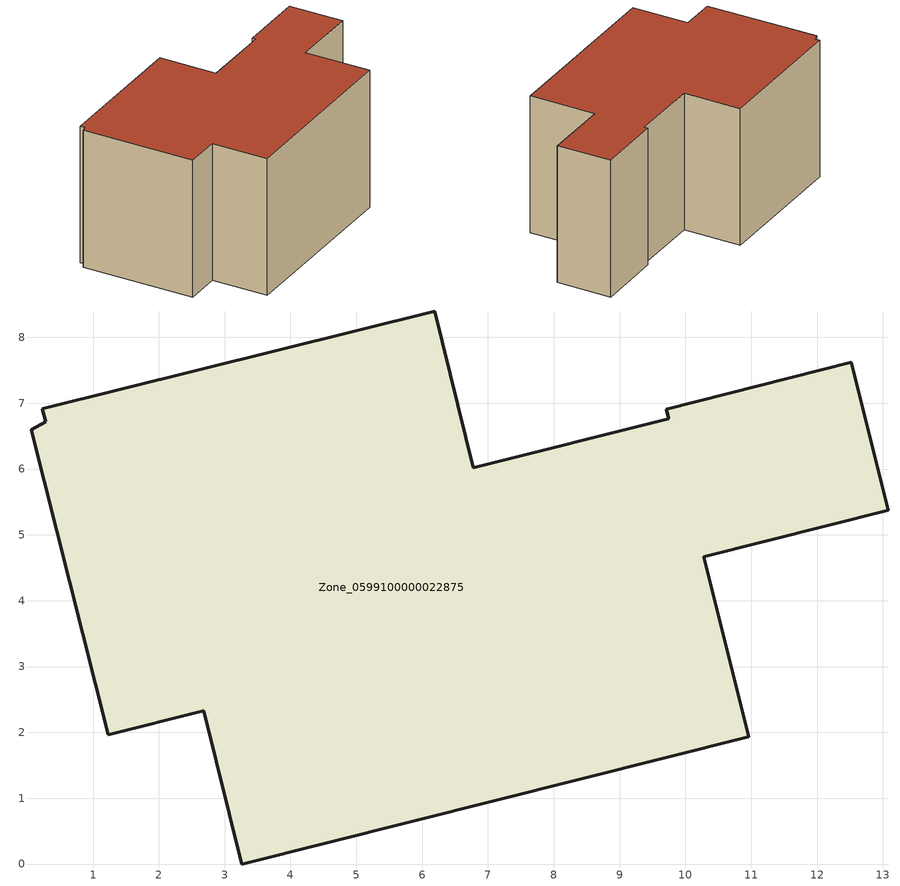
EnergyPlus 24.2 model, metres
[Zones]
Zone_0599100000022875
 floor ground (C_G): 1.23,1.96 0.07,6.6 0.28,6.72 0.23,6.92 6.19,8.4 6.78,6.02 9.75,6.76 9.71,6.91 12.52,7.62 13.08,5.37 10.28,4.67 10.96,1.93 3.26,0 2.68,2.33 z0
 wall outside (C_F): 3.26,0 10.96,1.93 10.28,4.67 13.08,5.37 12.52,7.62 9.71,6.91 9.75,6.76 6.78,6.02 6.19,8.4 0.23,6.92 0.28,6.72 0.07,6.6 1.23,1.96 2.68,2.33 3.26,0 z0:5.93
 roof outside (C_R): 0.07,6.6 1.23,1.96 2.68,2.33 3.26,0 10.96,1.93 10.28,4.67 13.08,5.37 12.52,7.62 9.71,6.91 9.75,6.76 6.78,6.02 6.19,8.4 0.23,6.92 0.28,6.72 z5.93
[BUILDING]
Pand.0599100000022875: North Axis=0; Terrain=City; Loads Convergence Tolerance Value=0.04; Temperature Convergence Tolerance Value=0.4; Solar Distribution=FullExterior; Maximum Number of Warmup Days=25; Minimum Number of Warmup Days=1
[Site:Location]
Rotterdam.The.Hague.AP_ZH_NLD Design_Conditions: Latitude=51.96; Longitude=4.45; Time Zone=1; Elevation=-4.5
[SITE:GROUNDTEMPERATURE:BUILDINGSURFACE]
18, 18, 18, 18, 18, 18, 18, 18, 18, 18, 18, 18
[MATERIAL] Thermal Absorptance=0.9; Solar Absorptance=0.7; Visible Absorptance=0.7
Name | Roughness | Thickness | Conductivity | Density | Specific Heat
G.TC.1965-1974 | MediumSmooth | 0.15 | 0.882353 | 540 | 1210
F.TC.1965-1974 | Rough | 0.3 | 0.697674 | 1920 | 840
R.TC.1965-1974 | MediumRough | 0.2 | 0.232558 | 1500 | 1000
[CONSTRUCTION]
C_G: G.TC.1965-1974
C_F: F.TC.1965-1974
C_R: R.TC.1965-1974
[ZONE]
Zone_0599100000022875: Type=1; Multiplier=1; Ceiling Height=Autocalculate; Volume=Autocalculate; Floor Area=autocalculate; Part of Total Floor Area=Yes
[ZONEINFILTRATION:DESIGNFLOWRATE]
Infil_Zone_0599100000022875: Zone or ZoneList or Space or SpaceList=Zone_0599100000022875; Schedule=AlwaysOn; Design Flow Rate Calculation Method=Flow/Area; Flow Rate per Floor Area=0.003; Constant Term Coefficient=1; Temperature Term Coefficient=0; Velocity Term Coefficient=0; Velocity Squared Term Coefficient=0
[HVACTEMPLATE:ZONE:IDEALLOADSAIRSYSTEM]
Zone_0599100000022875: Maximum Heating Supply Air Temperature=50; Minimum Cooling Supply Air Temperature=13; Maximum Heating Supply Air Humidity Ratio=0.0156; Minimum Cooling Supply Air Humidity Ratio=0.0077; Heating Limit=NoLimit; Cooling Limit=NoLimit; Dehumidification Control Type=ConstantSensibleHeatRatio; Cooling Sensible Heat Ratio=0.7; Dehumidification Setpoint=60; Humidification Control Type=None; Humidification Setpoint=30; Outdoor Air Method=None; Outdoor Air Flow Rate per Person=0.00944; Outdoor Air Flow Rate per Zone Floor Area=0; Outdoor Air Flow Rate per Zone=0; Demand Controlled Ventilation Type=None; Outdoor Air Economizer Type=NoEconomizer; Heat Recovery Type=None; Sensible Heat Recovery Effectiveness=0.7; Latent Heat Recovery Effectiveness=0.65
[ZONECONTROL:THERMOSTAT]
ThermostatControl_Zone_0599100000022875: Zone or ZoneList=Zone_0599100000022875; Control Type Schedule=DualSetpointControlType; Control 1=Thermostat_Zone_0599100000022875; Temperature Difference Between Cutout And Setpoint=0
[THERMOSTATSETPOINT:DUALSETPOINT]
Thermostat_Zone_0599100000022875: Heating Setpoint Temperature Schedule=HeatingSetpoint_Zone_0599100000022875; Cooling Setpoint Temperature Schedule=CoolingSetpoint_Zone_0599100000022875
[SCHEDULE:COMPACT]
HeatingSetpoint_Zone_0599100000022875: Through: 12/31, For: AllDays, Until: 24:00, 21
CoolingSetpoint_Zone_0599100000022875: Through: 12/31, For: AllDays, Until: 24:00, 24
DualSetpointControlType: Through: 12/31, For: AllDays, Until: 24:00, 4
AlwaysOn: Through: 12/31, For: AllDays, Until: 24:00, 1
